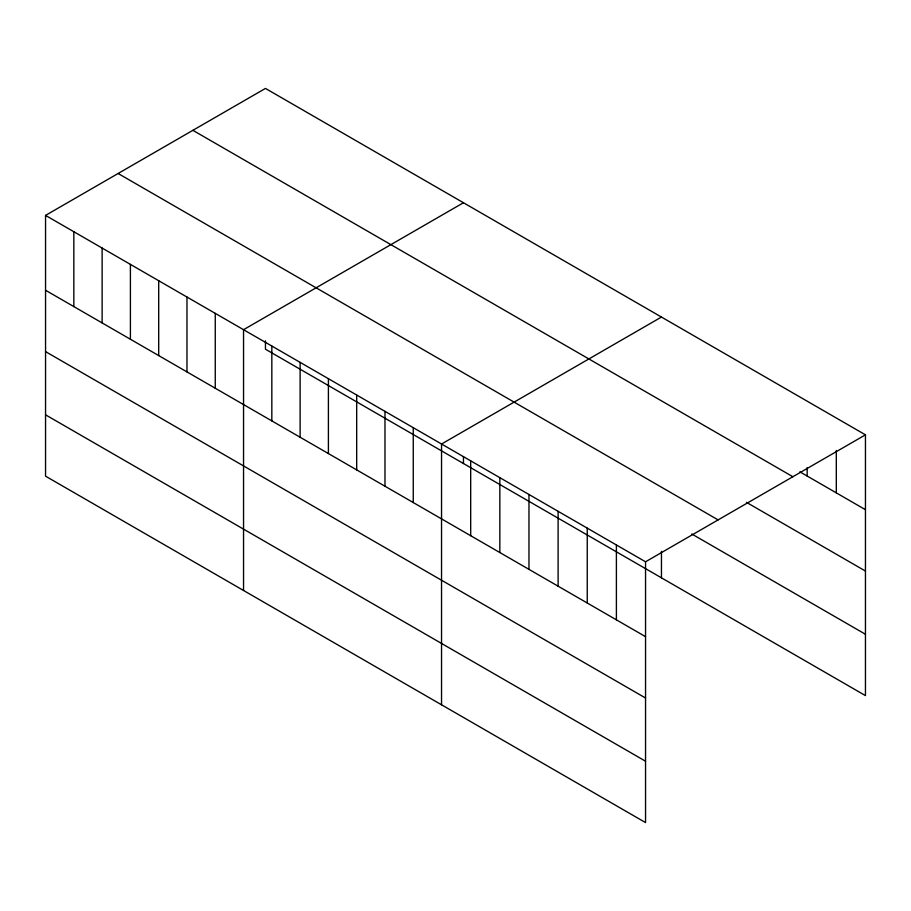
<?xml version="1.0" encoding="UTF-8"?>
<svg xmlns="http://www.w3.org/2000/svg" width="911" height="911" viewBox="0 0 911 911"><rect width="100%" height="100%" fill="white"/><g stroke="black" fill="none" stroke-linecap="round" stroke-linejoin="round"><path stroke-width="1.37" d="M45.55 215.395L645.546 561.791L645.546 822.576L45.55 476.168L45.55 215.395L265.454 88.424L865.45 434.832L865.45 695.605L265.454 349.209L265.454 340.839M463.46 202.743L243.544 329.702L243.544 590.487M661.454 317.051L441.539 444.021L441.539 704.795M645.546 561.791L865.45 434.832M799.881 471.841L865.45 509.693M192.893 130.33L792.877 476.726M746.451 502.348L865.45 571.049M118.123 173.5L718.107 519.896M691.813 534.005L865.45 634.261M45.55 290.256L645.546 636.664M45.55 351.612L645.546 698.008M45.55 414.824L645.546 761.22M836.309 450.49L836.309 492.874M807.169 467.571L807.169 476.043M661.454 551.337L661.454 577.836M616.394 544.972L616.394 619.833M587.253 528.141L587.253 603.014M558.113 511.322L558.113 586.183M528.972 494.491L528.972 569.364M499.832 477.671L499.832 552.533M470.691 460.841L470.691 535.714M463.46 456.548L463.46 463.517M413.264 427.692L413.264 502.553M384.977 411.362L384.977 486.223M356.691 395.021L356.691 469.894M328.404 378.691L328.404 453.564M300.118 362.362L300.118 437.234M271.831 346.032L271.831 420.905M215.258 313.373L215.258 388.245M186.971 297.043L186.971 371.916M158.696 280.713L158.696 355.575M130.41 264.384L130.41 339.245M102.123 248.054L102.123 322.915M73.837 231.724L73.837 306.586"/></g></svg>
